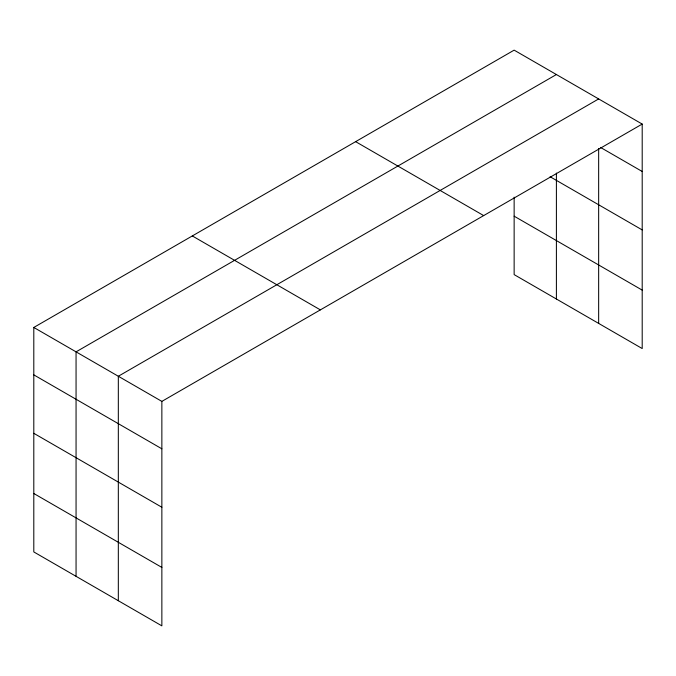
<?xml version="1.0" encoding="UTF-8"?>
<svg xmlns="http://www.w3.org/2000/svg" width="676" height="676" viewBox="0 0 676 676"><rect width="100%" height="100%" fill="white"/><g stroke="black" fill="none" stroke-linecap="round" stroke-linejoin="round"><path stroke-width="1.01" d="M642.2 124.071L514.14 50.142L33.8 327.454L33.8 551.929L161.86 625.858L161.86 401.392L642.2 124.071L642.2 348.546L514.14 274.608L514.14 197.164M556.399 173.073L556.399 299.003M598.657 148.433L598.657 323.407M556.399 74.537L76.058 351.858L76.058 576.324M598.657 98.933L118.325 376.253L118.325 600.719M600.474 147.393L642.2 171.484M550.103 176.74L642.2 229.916M514.14 216.176L642.2 290.114M355.627 141.656L483.686 215.593M192.314 235.941L320.373 309.878M33.8 327.454L161.86 401.392M33.8 374.867L161.86 448.805M33.8 433.299L161.86 507.237M33.8 493.497L161.86 567.434"/></g></svg>
